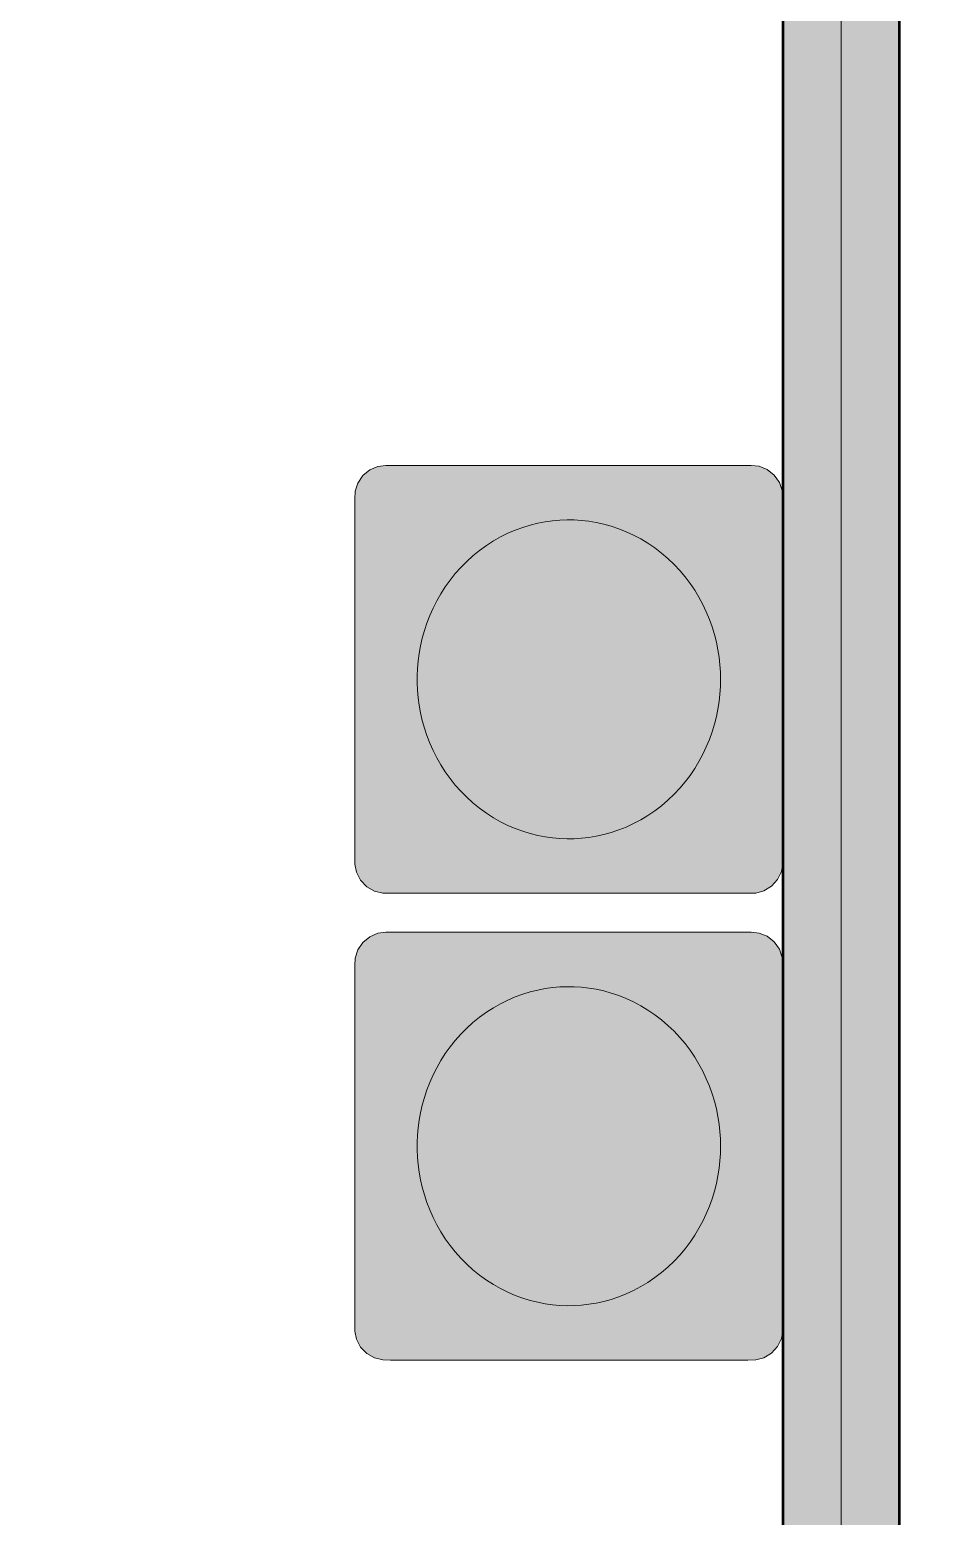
# Model space of a CAD drawing. Header units: metres. Extents: x 0 to 115, y 0 to 64.
# Drawn here: x 39.914 to 42.242, y 23.099 to 26.92 of the extents above; entities that cross this region are included whole.
import ezdxf

# ---------------------------------------------------------------- set-up
doc = ezdxf.new("R2010")
doc.units = ezdxf.units.M
doc.linetypes.add('DASHED', pattern=[1.524, 1.27, -0.254])
doc.layers.add('A-AREA', color=8, linetype='DASHED', lineweight=13, plot=False)
for name, color, linetype, lineweight in [('A-MOBILIARIO', 9, 'Continuous', 18), ('A-MOBILIARIO-RELLENO', 9, 'Continuous', 0), ('A-MURO', 7, 'Continuous', 50)]:
    doc.layers.add(name, color=color, linetype=linetype, lineweight=lineweight)
doc.layers.add('A-MURO-RELLENO', color=8, linetype='Continuous', lineweight=0, true_color=0x8d949b)

msp = doc.modelspace()

# ---------------------------------------------------------------- hatches: boundary and pattern name
at = {"layer": 'A-MOBILIARIO-RELLENO', "true_color": 0xf4f6f8}
h = msp.add_hatch(color=7, dxfattribs=at)
h.dxf.hatch_style = 1
h.paths.add_polyline_path([(40.83, 25.8), (40.85, 25.8), (40.8699, 25.8), (40.8899, 25.8), (40.9099, 25.8), (40.9298, 25.8), (40.9498, 25.8), (40.9698, 25.8), (40.9897, 25.8), (41.0097, 25.8), (41.0296, 25.8), (41.0496, 25.8), (41.0696, 25.8), (41.0895, 25.8), (41.1095, 25.8), (41.1295, 25.8), (41.1494, 25.8), (41.1694, 25.8), (41.1894, 25.8), (41.2093, 25.8), (41.2293, 25.8), (41.2493, 25.8), (41.2692, 25.8), (41.2892, 25.8), (41.3092, 25.8), (41.3291, 25.8), (41.3491, 25.8), (41.369, 25.8), (41.389, 25.8), (41.409, 25.8), (41.4289, 25.8), (41.4489, 25.8), (41.4689, 25.8), (41.4888, 25.8), (41.5088, 25.8), (41.5288, 25.8), (41.5487, 25.8), (41.5687, 25.8), (41.5887, 25.8), (41.6086, 25.8), (41.6286, 25.8), (41.6486, 25.8), (41.6685, 25.8), (41.6885, 25.8), (41.7084, 25.8), (41.7284, 25.8), (41.7484, 25.8), (41.7683, 25.8), (41.7889, 25.7977), (41.8097, 25.7895), (41.8279, 25.7752), (41.8413, 25.7563), (41.8485, 25.7354), (41.85, 25.715), (41.85, 25.695), (41.85, 25.6751), (41.85, 25.6551), (41.85, 25.6352), (41.85, 25.6152), (41.85, 25.5952), (41.85, 25.5753), (41.85, 25.5553), (41.85, 25.5353), (41.85, 25.5154), (41.85, 25.4954), (41.85, 25.4754), (41.85, 25.4555), (41.85, 25.4355), (41.85, 25.4155), (41.85, 25.3956), (41.85, 25.3756), (41.85, 25.3556), (41.85, 25.3357), (41.85, 25.3157), (41.85, 25.2958), (41.85, 25.2758), (41.85, 25.2558), (41.85, 25.2359), (41.85, 25.2159), (41.85, 25.1959), (41.85, 25.176), (41.85, 25.156), (41.85, 25.136), (41.85, 25.1161), (41.85, 25.0961), (41.85, 25.0761), (41.85, 25.0562), (41.85, 25.0362), (41.85, 25.0162), (41.85, 24.9963), (41.85, 24.9763), (41.85, 24.9564), (41.85, 24.9364), (41.85, 24.9164), (41.85, 24.8965), (41.85, 24.8765), (41.85, 24.8565), (41.85, 24.8366), (41.85, 24.8166), (41.85, 24.7966), (41.8499, 24.7766), (41.8462, 24.7558), (41.8364, 24.7354), (41.8208, 24.7182), (41.8012, 24.7063), (41.7802, 24.7007), (41.76, 24.7), (41.7401, 24.7), (41.7201, 24.7), (41.7001, 24.7), (41.6802, 24.7), (41.6602, 24.7), (41.6402, 24.7), (41.6203, 24.7), (41.6003, 24.7), (41.5803, 24.7), (41.5604, 24.7), (41.5404, 24.7), (41.5204, 24.7), (41.5005, 24.7), (41.4805, 24.7), (41.4605, 24.7), (41.4406, 24.7), (41.4206, 24.7), (41.4007, 24.7), (41.3807, 24.7), (41.3607, 24.7), (41.3408, 24.7), (41.3208, 24.7), (41.3008, 24.7), (41.2809, 24.7), (41.2609, 24.7), (41.2409, 24.7), (41.221, 24.7), (41.201, 24.7), (41.181, 24.7), (41.1611, 24.7), (41.1411, 24.7), (41.1211, 24.7), (41.1012, 24.7), (41.0812, 24.7), (41.0613, 24.7), (41.0413, 24.7), (41.0213, 24.7), (41.0014, 24.7), (40.9814, 24.7), (40.9614, 24.7), (40.9415, 24.7), (40.9215, 24.7), (40.9015, 24.7), (40.8816, 24.7), (40.8616, 24.7), (40.8416, 24.7), (40.8215, 24.7005), (40.8005, 24.7056), (40.7807, 24.717), (40.7647, 24.7338), (40.7543, 24.754), (40.7502, 24.7749), (40.75, 24.795), (40.75, 24.8149), (40.75, 24.8349), (40.75, 24.8549), (40.75, 24.8748), (40.75, 24.8948), (40.75, 24.9148), (40.75, 24.9347), (40.75, 24.9547), (40.75, 24.9747), (40.75, 24.9946), (40.75, 25.0146), (40.75, 25.0345), (40.75, 25.0545), (40.75, 25.0745), (40.75, 25.0944), (40.75, 25.1144), (40.75, 25.1344), (40.75, 25.1543), (40.75, 25.1743), (40.75, 25.1943), (40.75, 25.2142), (40.75, 25.2342), (40.75, 25.2542), (40.75, 25.2741), (40.75, 25.2941), (40.75, 25.3141), (40.75, 25.334), (40.75, 25.354), (40.75, 25.3739), (40.75, 25.3939), (40.75, 25.4139), (40.75, 25.4338), (40.75, 25.4538), (40.75, 25.4738), (40.75, 25.4937), (40.75, 25.5137), (40.75, 25.5337), (40.75, 25.5536), (40.75, 25.5736), (40.75, 25.5936), (40.75, 25.6135), (40.75, 25.6335), (40.75, 25.6535), (40.75, 25.6734), (40.75, 25.6934), (40.75, 25.7133), (40.7512, 25.7337), (40.7579, 25.7546), (40.7707, 25.7737), (40.7887, 25.7885), (40.8093, 25.7973)])
at = {"layer": 'A-MOBILIARIO-RELLENO', "true_color": 0xe7ebef}
h = msp.add_hatch(color=7, dxfattribs=at)
h.dxf.hatch_style = 1
h.paths.add_polyline_path([(41.69, 25.25), (41.6896, 25.2313), (41.6883, 25.2123), (41.6862, 25.1931), (41.6832, 25.1737), (41.6792, 25.1542), (41.6742, 25.1346), (41.6683, 25.1151), (41.6613, 25.0957), (41.6533, 25.0765), (41.6444, 25.0575), (41.6344, 25.039), (41.6234, 25.0209), (41.6115, 25.0033), (41.5987, 24.9864), (41.585, 24.9702), (41.5704, 24.9545), (41.5546, 24.9394), (41.538, 24.9252), (41.5208, 24.9121), (41.5031, 24.9), (41.4849, 24.889), (41.4662, 24.8791), (41.4473, 24.8704), (41.4282, 24.8628), (41.409, 24.8563), (41.3897, 24.851), (41.3705, 24.8467), (41.3514, 24.8436), (41.3324, 24.8414), (41.3138, 24.8403), (41.2954, 24.84), (41.2769, 24.8407), (41.2581, 24.8424), (41.2391, 24.845), (41.2199, 24.8487), (41.2007, 24.8535), (41.1814, 24.8594), (41.1622, 24.8664), (41.1432, 24.8746), (41.1244, 24.8839), (41.106, 24.8943), (41.088, 24.9059), (41.0705, 24.9185), (41.0536, 24.9322), (41.0374, 24.9468), (41.0221, 24.9623), (41.008, 24.9782), (40.9948, 24.9948), (40.9824, 25.012), (40.971, 25.0299), (40.9605, 25.0482), (40.951, 25.067), (40.9425, 25.086), (40.9351, 25.1053), (40.9286, 25.1248), (40.9232, 25.1444), (40.9187, 25.1639), (40.9152, 25.1834), (40.9126, 25.2027), (40.9109, 25.2218), (40.9101, 25.2407), (40.9101, 25.2593), (40.9109, 25.2782), (40.9126, 25.2973), (40.9152, 25.3166), (40.9187, 25.3361), (40.9232, 25.3556), (40.9286, 25.3752), (40.9351, 25.3947), (40.9425, 25.414), (40.951, 25.433), (40.9605, 25.4518), (40.971, 25.4701), (40.9824, 25.488), (40.9948, 25.5052), (41.008, 25.5218), (41.0221, 25.5377), (41.0374, 25.5532), (41.0536, 25.5678), (41.0705, 25.5815), (41.088, 25.5941), (41.106, 25.6057), (41.1244, 25.6161), (41.1432, 25.6254), (41.1622, 25.6336), (41.1814, 25.6406), (41.2007, 25.6465), (41.2199, 25.6513), (41.2391, 25.655), (41.2581, 25.6576), (41.2769, 25.6593), (41.2954, 25.66), (41.3138, 25.6597), (41.3324, 25.6586), (41.3514, 25.6564), (41.3705, 25.6533), (41.3897, 25.649), (41.409, 25.6437), (41.4282, 25.6372), (41.4473, 25.6296), (41.4663, 25.6209), (41.4849, 25.611), (41.5031, 25.6), (41.5208, 25.5879), (41.538, 25.5748), (41.5546, 25.5606), (41.5704, 25.5455), (41.585, 25.5298), (41.5987, 25.5136), (41.6115, 25.4967), (41.6234, 25.4791), (41.6344, 25.461), (41.6444, 25.4425), (41.6533, 25.4235), (41.6613, 25.4043), (41.6683, 25.3849), (41.6742, 25.3654), (41.6792, 25.3458), (41.6832, 25.3263), (41.6862, 25.3069), (41.6884, 25.2877), (41.6896, 25.2687)])
at = {"layer": 'A-MOBILIARIO-RELLENO', "true_color": 0x6b7682}
h = msp.add_hatch(color=7, dxfattribs=at)
h.dxf.hatch_style = 1
edge = h.paths.add_edge_path()
edge.add_arc((41.3, 25.25), 0.045, 0, 360)
at = {"layer": 'A-MOBILIARIO-RELLENO', "true_color": 0xf4f6f8}
h = msp.add_hatch(color=7, dxfattribs=at)
h.dxf.hatch_style = 1
h.paths.add_polyline_path([(40.83, 24.6), (40.85, 24.6), (40.8699, 24.6), (40.8899, 24.6), (40.9099, 24.6), (40.9298, 24.6), (40.9498, 24.6), (40.9698, 24.6), (40.9897, 24.6), (41.0097, 24.6), (41.0296, 24.6), (41.0496, 24.6), (41.0696, 24.6), (41.0895, 24.6), (41.1095, 24.6), (41.1295, 24.6), (41.1494, 24.6), (41.1694, 24.6), (41.1894, 24.6), (41.2093, 24.6), (41.2293, 24.6), (41.2493, 24.6), (41.2692, 24.6), (41.2892, 24.6), (41.3092, 24.6), (41.3291, 24.6), (41.3491, 24.6), (41.369, 24.6), (41.389, 24.6), (41.409, 24.6), (41.4289, 24.6), (41.4489, 24.6), (41.4689, 24.6), (41.4888, 24.6), (41.5088, 24.6), (41.5288, 24.6), (41.5487, 24.6), (41.5687, 24.6), (41.5887, 24.6), (41.6086, 24.6), (41.6286, 24.6), (41.6486, 24.6), (41.6685, 24.6), (41.6885, 24.6), (41.7084, 24.6), (41.7284, 24.6), (41.7484, 24.6), (41.7683, 24.6), (41.7889, 24.5977), (41.8097, 24.5895), (41.8279, 24.5752), (41.8413, 24.5563), (41.8485, 24.5354), (41.85, 24.515), (41.85, 24.495), (41.85, 24.4751), (41.85, 24.4551), (41.85, 24.4352), (41.85, 24.4152), (41.85, 24.3952), (41.85, 24.3753), (41.85, 24.3553), (41.85, 24.3353), (41.85, 24.3154), (41.85, 24.2954), (41.85, 24.2754), (41.85, 24.2555), (41.85, 24.2355), (41.85, 24.2155), (41.85, 24.1956), (41.85, 24.1756), (41.85, 24.1556), (41.85, 24.1357), (41.85, 24.1157), (41.85, 24.0958), (41.85, 24.0758), (41.85, 24.0558), (41.85, 24.0359), (41.85, 24.0159), (41.85, 23.9959), (41.85, 23.976), (41.85, 23.956), (41.85, 23.936), (41.85, 23.9161), (41.85, 23.8961), (41.85, 23.8761), (41.85, 23.8562), (41.85, 23.8362), (41.85, 23.8162), (41.85, 23.7963), (41.85, 23.7763), (41.85, 23.7564), (41.85, 23.7364), (41.85, 23.7164), (41.85, 23.6965), (41.85, 23.6765), (41.85, 23.6565), (41.85, 23.6366), (41.85, 23.6166), (41.85, 23.5966), (41.8499, 23.5766), (41.8462, 23.5558), (41.8364, 23.5354), (41.8208, 23.5182), (41.8012, 23.5063), (41.7802, 23.5007), (41.76, 23.5), (41.7401, 23.5), (41.7201, 23.5), (41.7001, 23.5), (41.6802, 23.5), (41.6602, 23.5), (41.6402, 23.5), (41.6203, 23.5), (41.6003, 23.5), (41.5803, 23.5), (41.5604, 23.5), (41.5404, 23.5), (41.5204, 23.5), (41.5005, 23.5), (41.4805, 23.5), (41.4605, 23.5), (41.4406, 23.5), (41.4206, 23.5), (41.4007, 23.5), (41.3807, 23.5), (41.3607, 23.5), (41.3408, 23.5), (41.3208, 23.5), (41.3008, 23.5), (41.2809, 23.5), (41.2609, 23.5), (41.2409, 23.5), (41.221, 23.5), (41.201, 23.5), (41.181, 23.5), (41.1611, 23.5), (41.1411, 23.5), (41.1211, 23.5), (41.1012, 23.5), (41.0812, 23.5), (41.0613, 23.5), (41.0413, 23.5), (41.0213, 23.5), (41.0014, 23.5), (40.9814, 23.5), (40.9614, 23.5), (40.9415, 23.5), (40.9215, 23.5), (40.9015, 23.5), (40.8816, 23.5), (40.8616, 23.5), (40.8416, 23.5), (40.8215, 23.5005), (40.8005, 23.5056), (40.7807, 23.517), (40.7647, 23.5338), (40.7543, 23.554), (40.7502, 23.5749), (40.75, 23.595), (40.75, 23.6149), (40.75, 23.6349), (40.75, 23.6549), (40.75, 23.6748), (40.75, 23.6948), (40.75, 23.7148), (40.75, 23.7347), (40.75, 23.7547), (40.75, 23.7747), (40.75, 23.7946), (40.75, 23.8146), (40.75, 23.8345), (40.75, 23.8545), (40.75, 23.8745), (40.75, 23.8944), (40.75, 23.9144), (40.75, 23.9344), (40.75, 23.9543), (40.75, 23.9743), (40.75, 23.9943), (40.75, 24.0142), (40.75, 24.0342), (40.75, 24.0542), (40.75, 24.0741), (40.75, 24.0941), (40.75, 24.1141), (40.75, 24.134), (40.75, 24.154), (40.75, 24.1739), (40.75, 24.1939), (40.75, 24.2139), (40.75, 24.2338), (40.75, 24.2538), (40.75, 24.2738), (40.75, 24.2937), (40.75, 24.3137), (40.75, 24.3337), (40.75, 24.3536), (40.75, 24.3736), (40.75, 24.3936), (40.75, 24.4135), (40.75, 24.4335), (40.75, 24.4535), (40.75, 24.4734), (40.75, 24.4934), (40.75, 24.5133), (40.7512, 24.5337), (40.7579, 24.5546), (40.7707, 24.5737), (40.7887, 24.5885), (40.8093, 24.5973)])
at = {"layer": 'A-MOBILIARIO-RELLENO', "true_color": 0xe7ebef}
h = msp.add_hatch(color=7, dxfattribs=at)
h.dxf.hatch_style = 1
h.paths.add_polyline_path([(41.69, 24.05), (41.6896, 24.0313), (41.6883, 24.0123), (41.6862, 23.9931), (41.6832, 23.9737), (41.6792, 23.9542), (41.6742, 23.9346), (41.6683, 23.9151), (41.6613, 23.8957), (41.6533, 23.8765), (41.6444, 23.8575), (41.6344, 23.839), (41.6234, 23.8209), (41.6115, 23.8033), (41.5987, 23.7864), (41.585, 23.7702), (41.5704, 23.7545), (41.5546, 23.7394), (41.538, 23.7252), (41.5208, 23.7121), (41.5031, 23.7), (41.4849, 23.689), (41.4662, 23.6791), (41.4473, 23.6704), (41.4282, 23.6628), (41.409, 23.6563), (41.3897, 23.651), (41.3705, 23.6467), (41.3514, 23.6436), (41.3324, 23.6414), (41.3138, 23.6403), (41.2954, 23.64), (41.2769, 23.6407), (41.2581, 23.6424), (41.2391, 23.645), (41.2199, 23.6487), (41.2007, 23.6535), (41.1814, 23.6594), (41.1622, 23.6664), (41.1432, 23.6746), (41.1244, 23.6839), (41.106, 23.6943), (41.088, 23.7059), (41.0705, 23.7185), (41.0536, 23.7322), (41.0374, 23.7468), (41.0221, 23.7623), (41.008, 23.7782), (40.9948, 23.7948), (40.9824, 23.812), (40.971, 23.8299), (40.9605, 23.8482), (40.951, 23.867), (40.9425, 23.886), (40.9351, 23.9053), (40.9286, 23.9248), (40.9232, 23.9444), (40.9187, 23.9639), (40.9152, 23.9834), (40.9126, 24.0027), (40.9109, 24.0218), (40.9101, 24.0407), (40.9101, 24.0593), (40.9109, 24.0782), (40.9126, 24.0973), (40.9152, 24.1166), (40.9187, 24.1361), (40.9232, 24.1556), (40.9286, 24.1752), (40.9351, 24.1947), (40.9425, 24.214), (40.951, 24.233), (40.9605, 24.2518), (40.971, 24.2701), (40.9824, 24.288), (40.9948, 24.3052), (41.008, 24.3218), (41.0221, 24.3377), (41.0374, 24.3532), (41.0536, 24.3678), (41.0705, 24.3815), (41.088, 24.3941), (41.106, 24.4057), (41.1244, 24.4161), (41.1432, 24.4254), (41.1622, 24.4336), (41.1814, 24.4406), (41.2007, 24.4465), (41.2199, 24.4513), (41.2391, 24.455), (41.2581, 24.4576), (41.2769, 24.4593), (41.2954, 24.46), (41.3138, 24.4597), (41.3324, 24.4586), (41.3514, 24.4564), (41.3705, 24.4533), (41.3897, 24.449), (41.409, 24.4437), (41.4282, 24.4372), (41.4473, 24.4296), (41.4663, 24.4209), (41.4849, 24.411), (41.5031, 24.4), (41.5208, 24.3879), (41.538, 24.3748), (41.5546, 24.3606), (41.5704, 24.3455), (41.585, 24.3298), (41.5987, 24.3136), (41.6115, 24.2967), (41.6234, 24.2791), (41.6344, 24.261), (41.6444, 24.2425), (41.6533, 24.2235), (41.6613, 24.2043), (41.6683, 24.1849), (41.6742, 24.1654), (41.6792, 24.1458), (41.6832, 24.1263), (41.6862, 24.1069), (41.6884, 24.0877), (41.6896, 24.0687)])
at = {"layer": 'A-MOBILIARIO-RELLENO', "true_color": 0x6b7682}
h = msp.add_hatch(color=7, dxfattribs=at)
h.dxf.hatch_style = 1
edge = h.paths.add_edge_path()
edge.add_arc((41.3, 24.05), 0.045, 0, 360)
at = {"layer": 'A-MURO-RELLENO', "true_color": 0x8d949b}
h = msp.add_hatch(color=8, dxfattribs=at)
h.dxf.hatch_style = 1
h.paths.add_polyline_path([(32.765, 20.05), (32.765, 22.265), (32.2, 22.265), (32.2, 22.135), (32.635, 22.135), (32.635, 20.05), (28.25, 20.05), (28.25, 22.135), (31.2, 22.135), (31.2, 22.265), (28.25, 22.265), (28.25, 28.45), (34.95, 28.45), (34.95, 20.05), (34.8, 20.05), (34.8, 19.75), (35.4, 19.75), (35.4, 20.05), (35.25, 20.05), (35.25, 28.45), (41.85, 28.45), (41.85, 22.265), (39, 22.265), (39, 22.135), (41.85, 22.135), (41.85, 20.05), (37.565, 20.05), (37.565, 22.135), (38, 22.135), (38, 22.265), (37.435, 22.265), (37.435, 20.05), (37.25, 20.05), (37.25, 19.75), (41.85, 19.75), (41.85, 19.2), (42.15, 19.2), (42.15, 28.45), (45.2, 28.45), (45.2, 28.75), (27.95, 28.75), (27.95, 19.6), (28.25, 19.6), (28.25, 19.75), (32.95, 19.75), (32.95, 20.05)])

# ---------------------------------------------------------------- linework, layer by layer
at = {"layer": 'A-AREA'}
for points in [[(35.1, 28.6), (42, 28.6), (42, 19.9), (35.1, 19.9)], [(42, 28.6), (54.3, 28.6), (54.3, 14.45), (42, 14.45)]]:
    msp.add_lwpolyline(points, close=True, dxfattribs=at)
at = {"layer": 'A-MOBILIARIO'}
for points in [[(40.83, 25.8), (40.85, 25.8), (40.8699, 25.8), (40.8899, 25.8), (40.9099, 25.8), (40.9298, 25.8), (40.9498, 25.8), (40.9698, 25.8), (40.9897, 25.8), (41.0097, 25.8), (41.0296, 25.8), (41.0496, 25.8), (41.0696, 25.8), (41.0895, 25.8), (41.1095, 25.8), (41.1295, 25.8), (41.1494, 25.8), (41.1694, 25.8), (41.1894, 25.8), (41.2093, 25.8), (41.2293, 25.8), (41.2493, 25.8), (41.2692, 25.8), (41.2892, 25.8), (41.3092, 25.8), (41.3291, 25.8), (41.3491, 25.8), (41.369, 25.8), (41.389, 25.8), (41.409, 25.8), (41.4289, 25.8), (41.4489, 25.8), (41.4689, 25.8), (41.4888, 25.8), (41.5088, 25.8), (41.5288, 25.8), (41.5487, 25.8), (41.5687, 25.8), (41.5887, 25.8), (41.6086, 25.8), (41.6286, 25.8), (41.6486, 25.8), (41.6685, 25.8), (41.6885, 25.8), (41.7084, 25.8), (41.7284, 25.8), (41.7484, 25.8), (41.7683, 25.8), (41.7889, 25.7977), (41.8097, 25.7895), (41.8279, 25.7752), (41.8413, 25.7563), (41.8485, 25.7354), (41.85, 25.715), (41.85, 25.695), (41.85, 25.6751), (41.85, 25.6551), (41.85, 25.6352), (41.85, 25.6152), (41.85, 25.5952), (41.85, 25.5753), (41.85, 25.5553), (41.85, 25.5353), (41.85, 25.5154), (41.85, 25.4954), (41.85, 25.4754), (41.85, 25.4555), (41.85, 25.4355), (41.85, 25.4155), (41.85, 25.3956), (41.85, 25.3756), (41.85, 25.3556), (41.85, 25.3357), (41.85, 25.3157), (41.85, 25.2958), (41.85, 25.2758), (41.85, 25.2558), (41.85, 25.2359), (41.85, 25.2159), (41.85, 25.1959), (41.85, 25.176), (41.85, 25.156), (41.85, 25.136), (41.85, 25.1161), (41.85, 25.0961), (41.85, 25.0761), (41.85, 25.0562), (41.85, 25.0362), (41.85, 25.0162), (41.85, 24.9963), (41.85, 24.9763), (41.85, 24.9564), (41.85, 24.9364), (41.85, 24.9164), (41.85, 24.8965), (41.85, 24.8765), (41.85, 24.8565), (41.85, 24.8366), (41.85, 24.8166), (41.85, 24.7966), (41.8499, 24.7766), (41.8462, 24.7558), (41.8364, 24.7354), (41.8208, 24.7182), (41.8012, 24.7063), (41.7802, 24.7007), (41.76, 24.7), (41.7401, 24.7), (41.7201, 24.7), (41.7001, 24.7), (41.6802, 24.7), (41.6602, 24.7), (41.6402, 24.7), (41.6203, 24.7), (41.6003, 24.7), (41.5803, 24.7), (41.5604, 24.7), (41.5404, 24.7), (41.5204, 24.7), (41.5005, 24.7), (41.4805, 24.7), (41.4605, 24.7), (41.4406, 24.7), (41.4206, 24.7), (41.4007, 24.7), (41.3807, 24.7), (41.3607, 24.7), (41.3408, 24.7), (41.3208, 24.7), (41.3008, 24.7), (41.2809, 24.7), (41.2609, 24.7), (41.2409, 24.7), (41.221, 24.7), (41.201, 24.7), (41.181, 24.7), (41.1611, 24.7), (41.1411, 24.7), (41.1211, 24.7), (41.1012, 24.7), (41.0812, 24.7), (41.0613, 24.7), (41.0413, 24.7), (41.0213, 24.7), (41.0014, 24.7), (40.9814, 24.7), (40.9614, 24.7), (40.9415, 24.7), (40.9215, 24.7), (40.9015, 24.7), (40.8816, 24.7), (40.8616, 24.7), (40.8416, 24.7), (40.8215, 24.7005), (40.8005, 24.7056), (40.7807, 24.717), (40.7647, 24.7338), (40.7543, 24.754), (40.7502, 24.7749), (40.75, 24.795), (40.75, 24.8149), (40.75, 24.8349), (40.75, 24.8549), (40.75, 24.8748), (40.75, 24.8948), (40.75, 24.9148), (40.75, 24.9347), (40.75, 24.9547), (40.75, 24.9747), (40.75, 24.9946), (40.75, 25.0146), (40.75, 25.0345), (40.75, 25.0545), (40.75, 25.0745), (40.75, 25.0944), (40.75, 25.1144), (40.75, 25.1344), (40.75, 25.1543), (40.75, 25.1743), (40.75, 25.1943), (40.75, 25.2142), (40.75, 25.2342), (40.75, 25.2542), (40.75, 25.2741), (40.75, 25.2941), (40.75, 25.3141), (40.75, 25.334), (40.75, 25.354), (40.75, 25.3739), (40.75, 25.3939), (40.75, 25.4139), (40.75, 25.4338), (40.75, 25.4538), (40.75, 25.4738), (40.75, 25.4937), (40.75, 25.5137), (40.75, 25.5337), (40.75, 25.5536), (40.75, 25.5736), (40.75, 25.5936), (40.75, 25.6135), (40.75, 25.6335), (40.75, 25.6535), (40.75, 25.6734), (40.75, 25.6934), (40.75, 25.7133), (40.7512, 25.7337), (40.7579, 25.7546), (40.7707, 25.7737), (40.7887, 25.7885), (40.8093, 25.7973)], [(41.69, 25.25), (41.6896, 25.2313), (41.6883, 25.2123), (41.6862, 25.1931), (41.6832, 25.1737), (41.6792, 25.1542), (41.6742, 25.1346), (41.6683, 25.1151), (41.6613, 25.0957), (41.6533, 25.0765), (41.6444, 25.0575), (41.6344, 25.039), (41.6234, 25.0209), (41.6115, 25.0033), (41.5987, 24.9864), (41.585, 24.9702), (41.5704, 24.9545), (41.5546, 24.9394), (41.538, 24.9252), (41.5208, 24.9121), (41.5031, 24.9), (41.4849, 24.889), (41.4662, 24.8791), (41.4473, 24.8704), (41.4282, 24.8628), (41.409, 24.8563), (41.3897, 24.851), (41.3705, 24.8467), (41.3514, 24.8436), (41.3324, 24.8414), (41.3138, 24.8403), (41.2954, 24.84), (41.2769, 24.8407), (41.2581, 24.8424), (41.2391, 24.845), (41.2199, 24.8487), (41.2007, 24.8535), (41.1814, 24.8594), (41.1622, 24.8664), (41.1432, 24.8746), (41.1244, 24.8839), (41.106, 24.8943), (41.088, 24.9059), (41.0705, 24.9185), (41.0536, 24.9322), (41.0374, 24.9468), (41.0221, 24.9623), (41.008, 24.9782), (40.9948, 24.9948), (40.9824, 25.012), (40.971, 25.0299), (40.9605, 25.0482), (40.951, 25.067), (40.9425, 25.086), (40.9351, 25.1053), (40.9286, 25.1248), (40.9232, 25.1444), (40.9187, 25.1639), (40.9152, 25.1834), (40.9126, 25.2027), (40.9109, 25.2218), (40.9101, 25.2407), (40.9101, 25.2593), (40.9109, 25.2782), (40.9126, 25.2973), (40.9152, 25.3166), (40.9187, 25.3361), (40.9232, 25.3556), (40.9286, 25.3752), (40.9351, 25.3947), (40.9425, 25.414), (40.951, 25.433), (40.9605, 25.4518), (40.971, 25.4701), (40.9824, 25.488), (40.9948, 25.5052), (41.008, 25.5218), (41.0221, 25.5377), (41.0374, 25.5532), (41.0536, 25.5678), (41.0705, 25.5815), (41.088, 25.5941), (41.106, 25.6057), (41.1244, 25.6161), (41.1432, 25.6254), (41.1622, 25.6336), (41.1814, 25.6406), (41.2007, 25.6465), (41.2199, 25.6513), (41.2391, 25.655), (41.2581, 25.6576), (41.2769, 25.6593), (41.2954, 25.66), (41.3138, 25.6597), (41.3324, 25.6586), (41.3514, 25.6564), (41.3705, 25.6533), (41.3897, 25.649), (41.409, 25.6437), (41.4282, 25.6372), (41.4473, 25.6296), (41.4663, 25.6209), (41.4849, 25.611), (41.5031, 25.6), (41.5208, 25.5879), (41.538, 25.5748), (41.5546, 25.5606), (41.5704, 25.5455), (41.585, 25.5298), (41.5987, 25.5136), (41.6115, 25.4967), (41.6234, 25.4791), (41.6344, 25.461), (41.6444, 25.4425), (41.6533, 25.4235), (41.6613, 25.4043), (41.6683, 25.3849), (41.6742, 25.3654), (41.6792, 25.3458), (41.6832, 25.3263), (41.6862, 25.3069), (41.6884, 25.2877), (41.6896, 25.2687)], [(40.83, 24.6), (40.85, 24.6), (40.8699, 24.6), (40.8899, 24.6), (40.9099, 24.6), (40.9298, 24.6), (40.9498, 24.6), (40.9698, 24.6), (40.9897, 24.6), (41.0097, 24.6), (41.0296, 24.6), (41.0496, 24.6), (41.0696, 24.6), (41.0895, 24.6), (41.1095, 24.6), (41.1295, 24.6), (41.1494, 24.6), (41.1694, 24.6), (41.1894, 24.6), (41.2093, 24.6), (41.2293, 24.6), (41.2493, 24.6), (41.2692, 24.6), (41.2892, 24.6), (41.3092, 24.6), (41.3291, 24.6), (41.3491, 24.6), (41.369, 24.6), (41.389, 24.6), (41.409, 24.6), (41.4289, 24.6), (41.4489, 24.6), (41.4689, 24.6), (41.4888, 24.6), (41.5088, 24.6), (41.5288, 24.6), (41.5487, 24.6), (41.5687, 24.6), (41.5887, 24.6), (41.6086, 24.6), (41.6286, 24.6), (41.6486, 24.6), (41.6685, 24.6), (41.6885, 24.6), (41.7084, 24.6), (41.7284, 24.6), (41.7484, 24.6), (41.7683, 24.6), (41.7889, 24.5977), (41.8097, 24.5895), (41.8279, 24.5752), (41.8413, 24.5563), (41.8485, 24.5354), (41.85, 24.515), (41.85, 24.495), (41.85, 24.4751), (41.85, 24.4551), (41.85, 24.4352), (41.85, 24.4152), (41.85, 24.3952), (41.85, 24.3753), (41.85, 24.3553), (41.85, 24.3353), (41.85, 24.3154), (41.85, 24.2954), (41.85, 24.2754), (41.85, 24.2555), (41.85, 24.2355), (41.85, 24.2155), (41.85, 24.1956), (41.85, 24.1756), (41.85, 24.1556), (41.85, 24.1357), (41.85, 24.1157), (41.85, 24.0958), (41.85, 24.0758), (41.85, 24.0558), (41.85, 24.0359), (41.85, 24.0159), (41.85, 23.9959), (41.85, 23.976), (41.85, 23.956), (41.85, 23.936), (41.85, 23.9161), (41.85, 23.8961), (41.85, 23.8761), (41.85, 23.8562), (41.85, 23.8362), (41.85, 23.8162), (41.85, 23.7963), (41.85, 23.7763), (41.85, 23.7564), (41.85, 23.7364), (41.85, 23.7164), (41.85, 23.6965), (41.85, 23.6765), (41.85, 23.6565), (41.85, 23.6366), (41.85, 23.6166), (41.85, 23.5966), (41.8499, 23.5766), (41.8462, 23.5558), (41.8364, 23.5354), (41.8208, 23.5182), (41.8012, 23.5063), (41.7802, 23.5007), (41.76, 23.5), (41.7401, 23.5), (41.7201, 23.5), (41.7001, 23.5), (41.6802, 23.5), (41.6602, 23.5), (41.6402, 23.5), (41.6203, 23.5), (41.6003, 23.5), (41.5803, 23.5), (41.5604, 23.5), (41.5404, 23.5), (41.5204, 23.5), (41.5005, 23.5), (41.4805, 23.5), (41.4605, 23.5), (41.4406, 23.5), (41.4206, 23.5), (41.4007, 23.5), (41.3807, 23.5), (41.3607, 23.5), (41.3408, 23.5), (41.3208, 23.5), (41.3008, 23.5), (41.2809, 23.5), (41.2609, 23.5), (41.2409, 23.5), (41.221, 23.5), (41.201, 23.5), (41.181, 23.5), (41.1611, 23.5), (41.1411, 23.5), (41.1211, 23.5), (41.1012, 23.5), (41.0812, 23.5), (41.0613, 23.5), (41.0413, 23.5), (41.0213, 23.5), (41.0014, 23.5), (40.9814, 23.5), (40.9614, 23.5), (40.9415, 23.5), (40.9215, 23.5), (40.9015, 23.5), (40.8816, 23.5), (40.8616, 23.5), (40.8416, 23.5), (40.8215, 23.5005), (40.8005, 23.5056), (40.7807, 23.517), (40.7647, 23.5338), (40.7543, 23.554), (40.7502, 23.5749), (40.75, 23.595), (40.75, 23.6149), (40.75, 23.6349), (40.75, 23.6549), (40.75, 23.6748), (40.75, 23.6948), (40.75, 23.7148), (40.75, 23.7347), (40.75, 23.7547), (40.75, 23.7747), (40.75, 23.7946), (40.75, 23.8146), (40.75, 23.8345), (40.75, 23.8545), (40.75, 23.8745), (40.75, 23.8944), (40.75, 23.9144), (40.75, 23.9344), (40.75, 23.9543), (40.75, 23.9743), (40.75, 23.9943), (40.75, 24.0142), (40.75, 24.0342), (40.75, 24.0542), (40.75, 24.0741), (40.75, 24.0941), (40.75, 24.1141), (40.75, 24.134), (40.75, 24.154), (40.75, 24.1739), (40.75, 24.1939), (40.75, 24.2139), (40.75, 24.2338), (40.75, 24.2538), (40.75, 24.2738), (40.75, 24.2937), (40.75, 24.3137), (40.75, 24.3337), (40.75, 24.3536), (40.75, 24.3736), (40.75, 24.3936), (40.75, 24.4135), (40.75, 24.4335), (40.75, 24.4535), (40.75, 24.4734), (40.75, 24.4934), (40.75, 24.5133), (40.7512, 24.5337), (40.7579, 24.5546), (40.7707, 24.5737), (40.7887, 24.5885), (40.8093, 24.5973)], [(41.69, 24.05), (41.6896, 24.0313), (41.6883, 24.0123), (41.6862, 23.9931), (41.6832, 23.9737), (41.6792, 23.9542), (41.6742, 23.9346), (41.6683, 23.9151), (41.6613, 23.8957), (41.6533, 23.8765), (41.6444, 23.8575), (41.6344, 23.839), (41.6234, 23.8209), (41.6115, 23.8033), (41.5987, 23.7864), (41.585, 23.7702), (41.5704, 23.7545), (41.5546, 23.7394), (41.538, 23.7252), (41.5208, 23.7121), (41.5031, 23.7), (41.4849, 23.689), (41.4662, 23.6791), (41.4473, 23.6704), (41.4282, 23.6628), (41.409, 23.6563), (41.3897, 23.651), (41.3705, 23.6467), (41.3514, 23.6436), (41.3324, 23.6414), (41.3138, 23.6403), (41.2954, 23.64), (41.2769, 23.6407), (41.2581, 23.6424), (41.2391, 23.645), (41.2199, 23.6487), (41.2007, 23.6535), (41.1814, 23.6594), (41.1622, 23.6664), (41.1432, 23.6746), (41.1244, 23.6839), (41.106, 23.6943), (41.088, 23.7059), (41.0705, 23.7185), (41.0536, 23.7322), (41.0374, 23.7468), (41.0221, 23.7623), (41.008, 23.7782), (40.9948, 23.7948), (40.9824, 23.812), (40.971, 23.8299), (40.9605, 23.8482), (40.951, 23.867), (40.9425, 23.886), (40.9351, 23.9053), (40.9286, 23.9248), (40.9232, 23.9444), (40.9187, 23.9639), (40.9152, 23.9834), (40.9126, 24.0027), (40.9109, 24.0218), (40.9101, 24.0407), (40.9101, 24.0593), (40.9109, 24.0782), (40.9126, 24.0973), (40.9152, 24.1166), (40.9187, 24.1361), (40.9232, 24.1556), (40.9286, 24.1752), (40.9351, 24.1947), (40.9425, 24.214), (40.951, 24.233), (40.9605, 24.2518), (40.971, 24.2701), (40.9824, 24.288), (40.9948, 24.3052), (41.008, 24.3218), (41.0221, 24.3377), (41.0374, 24.3532), (41.0536, 24.3678), (41.0705, 24.3815), (41.088, 24.3941), (41.106, 24.4057), (41.1244, 24.4161), (41.1432, 24.4254), (41.1622, 24.4336), (41.1814, 24.4406), (41.2007, 24.4465), (41.2199, 24.4513), (41.2391, 24.455), (41.2581, 24.4576), (41.2769, 24.4593), (41.2954, 24.46), (41.3138, 24.4597), (41.3324, 24.4586), (41.3514, 24.4564), (41.3705, 24.4533), (41.3897, 24.449), (41.409, 24.4437), (41.4282, 24.4372), (41.4473, 24.4296), (41.4663, 24.4209), (41.4849, 24.411), (41.5031, 24.4), (41.5208, 24.3879), (41.538, 24.3748), (41.5546, 24.3606), (41.5704, 24.3455), (41.585, 24.3298), (41.5987, 24.3136), (41.6115, 24.2967), (41.6234, 24.2791), (41.6344, 24.261), (41.6444, 24.2425), (41.6533, 24.2235), (41.6613, 24.2043), (41.6683, 24.1849), (41.6742, 24.1654), (41.6792, 24.1458), (41.6832, 24.1263), (41.6862, 24.1069), (41.6884, 24.0877), (41.6896, 24.0687)]]:
    msp.add_lwpolyline(points, close=True, dxfattribs=at)
at = {"layer": 'A-MURO'}
msp.add_lwpolyline([(35.25, 28.45), (41.85, 28.45), (41.85, 22.265), (39, 22.265), (39, 22.135), (41.85, 22.135), (41.85, 20.05), (37.565, 20.05), (37.565, 22.135), (38, 22.135), (38, 22.265), (37.435, 22.265), (37.435, 20.05), (37.25, 20.05), (37.25, 19.75), (41.85, 19.75), (41.85, 19.2), (42.15, 19.2), (42.15, 28.45), (45.2, 28.45)], dxfattribs=at)

doc.saveas('drawing.dxf')
